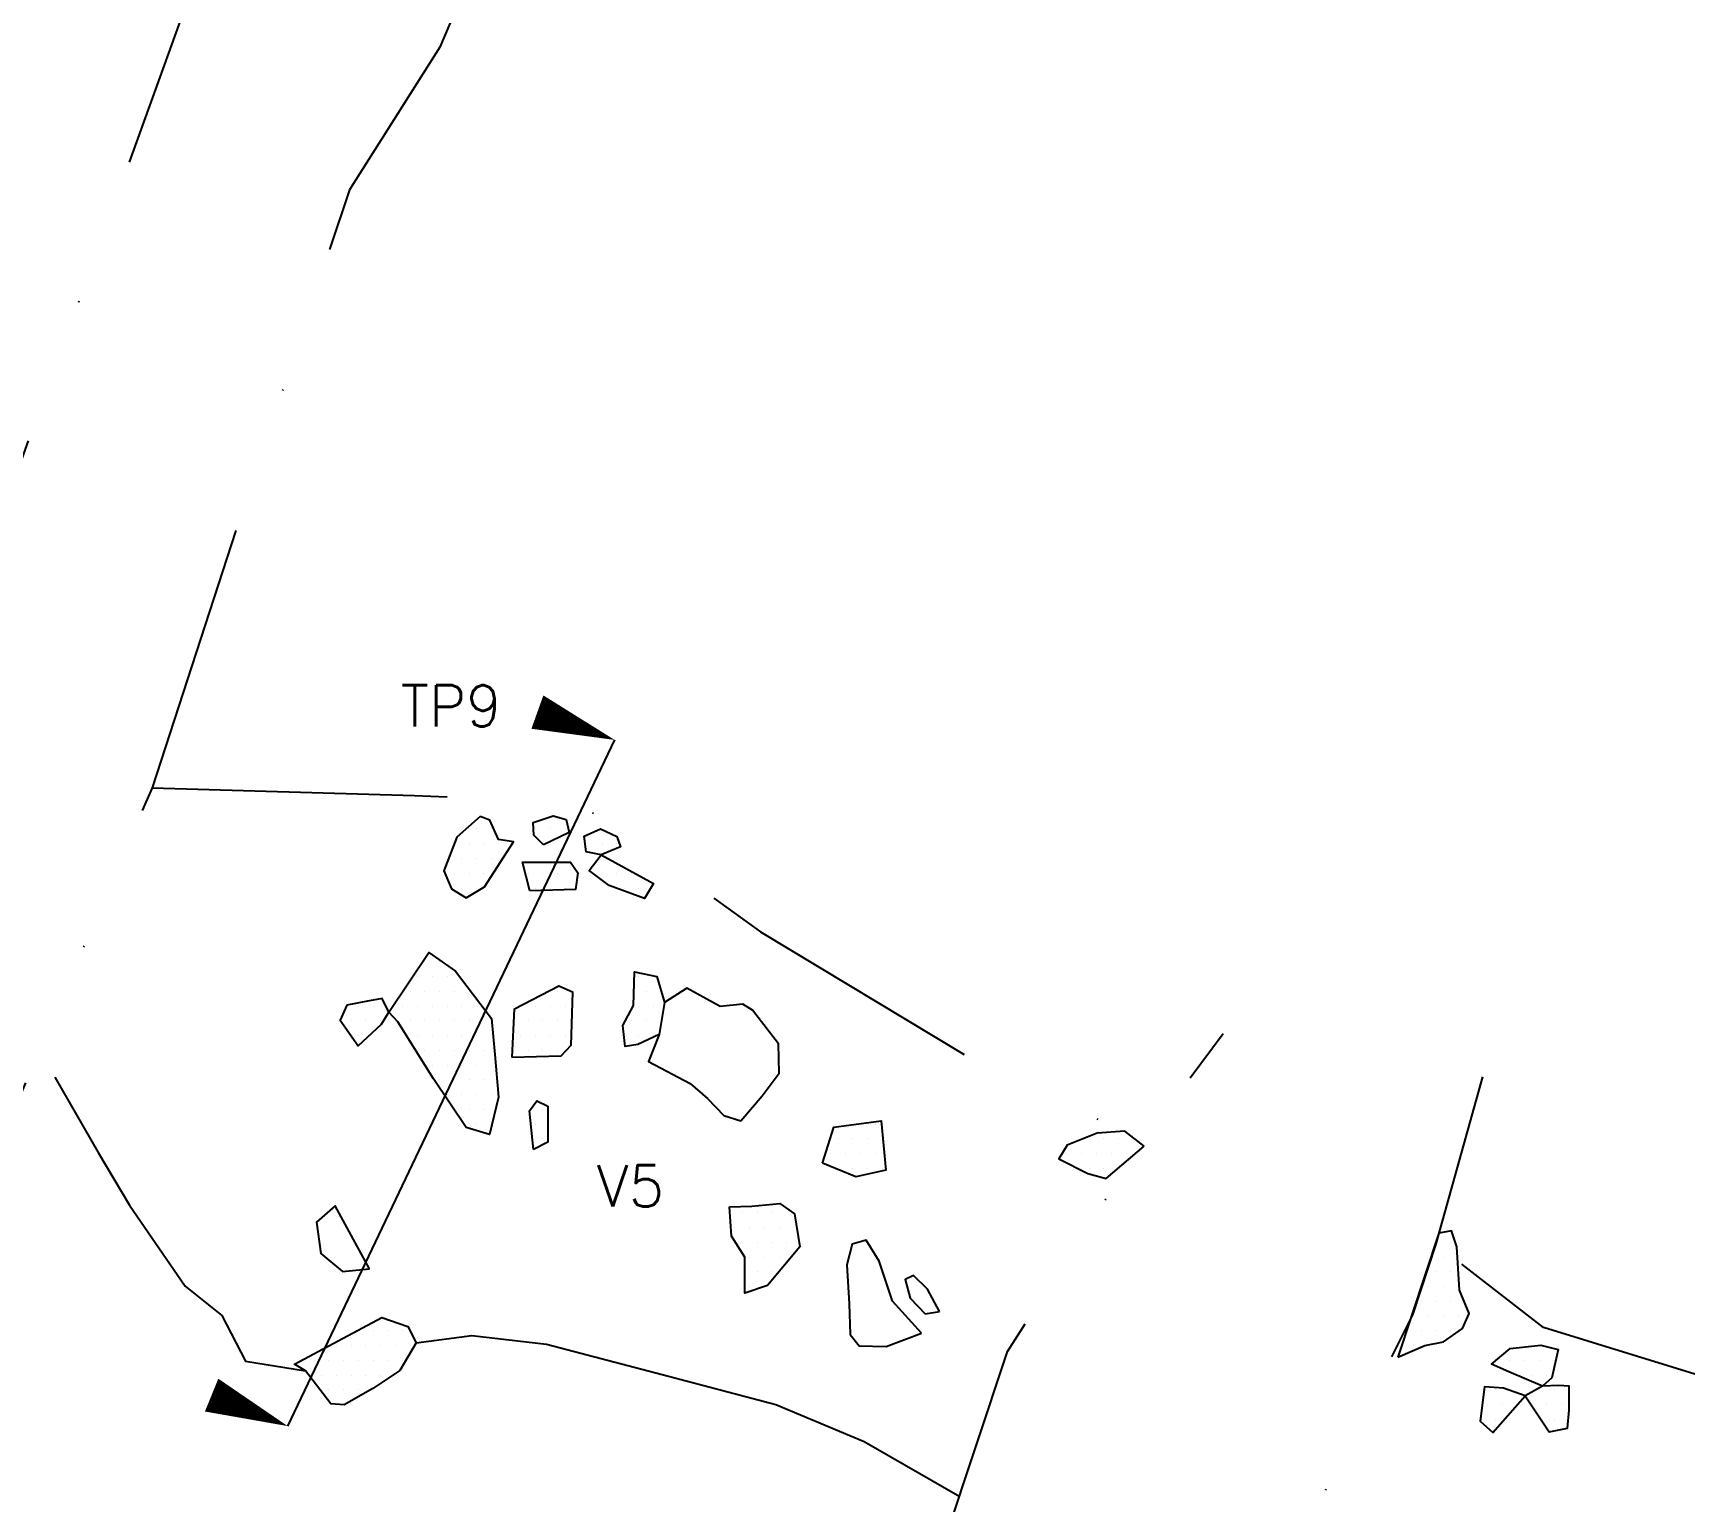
# Model space of a CAD drawing. Header units: metres. Extents: x -899 to -510, y -1454 to -1011.
# Drawn here: x -781.9 to -642, y -1285.7 to -1161.4 of the extents above; entities that cross this region are included whole.
import ezdxf

# ---------------------------------------------------------------- set-up
doc = ezdxf.new("R2010")
doc.units = ezdxf.units.M
doc.header["$LTSCALE"] = 25
doc.header["$MEASUREMENT"] = 0
doc.linetypes.add('STRICHPUNKTX2', pattern=[2, 1, -0.5, 0, -0.5])
doc.layers.get('0').update_dxf_attribs({"linetype": 'CONTINUOUS'})
for name, color, linetype in [('BEFUND', 1, 'CONTINUOUS'), ('BEFUNDSCHRAFF', 1, 'CONTINUOUS'), ('GRABUNGSGRENZE', 3, 'STRICHPUNKTX2'), ('STEINE', 4, 'CONTINUOUS'), ('STEINESCHRAFF', 4, 'CONTINUOUS'), ('TPROFIL', 3, 'CONTINUOUS')]:
    doc.layers.add(name, color=color, linetype=linetype)
doc.styles.get("Standard").update_dxf_attribs({"font": 'txt.shx'})

# ---------------------------------------------------------------- blocks, each defined once
blk = doc.blocks.new('*X3')
at = {"color": 0}
for p, q in [((-744.375, -1228.75), (-744.375, -1228.75)), ((-743.125, -1228.75), (-743.125, -1228.75)), ((-739.375, -1228.75), (-739.375, -1228.75)), ((-738.125, -1228.75), (-738.125, -1228.75)), ((-736.875, -1228.75), (-736.875, -1228.75)), ((-746.25, -1230), (-746.25, -1230)), ((-745, -1230), (-745, -1230)), ((-743.75, -1230), (-743.75, -1230)), ((-742.5, -1230), (-742.5, -1230)), ((-738.75, -1230), (-738.75, -1230)), ((-735, -1230), (-735, -1230)), ((-733.75, -1230), (-733.75, -1230)), ((-732.5, -1230), (-732.5, -1230)), ((-745.625, -1231.25), (-745.625, -1231.25)), ((-744.375, -1231.25), (-744.375, -1231.25)), ((-743.125, -1231.25), (-743.125, -1231.25)), ((-746.25, -1232.5), (-746.25, -1232.5)), ((-745.625, -1233.75), (-745.625, -1233.75)), ((-745, -1232.5), (-745, -1232.5)), ((-744.375, -1233.75), (-744.375, -1233.75)), ((-743.75, -1232.5), (-743.75, -1232.5)), ((-740, -1232.5), (-740, -1232.5)), ((-739.375, -1233.75), (-739.375, -1233.75)), ((-738.75, -1232.5), (-738.75, -1232.5)), ((-738.125, -1233.75), (-738.125, -1233.75)), ((-737.5, -1232.5), (-737.5, -1232.5)), ((-736.875, -1233.75), (-736.875, -1233.75)), ((-736.25, -1232.5), (-736.25, -1232.5)), ((-733.75, -1232.5), (-733.75, -1232.5)), ((-732.5, -1232.5), (-732.5, -1232.5)), ((-731.875, -1233.75), (-731.875, -1233.75)), ((-731.25, -1232.5), (-731.25, -1232.5)), ((-730.625, -1233.75), (-730.625, -1233.75)), ((-748.75, -1240), (-748.75, -1240)), ((-747.5, -1240), (-747.5, -1240)), ((-749.375, -1241.25), (-749.375, -1241.25)), ((-748.125, -1241.25), (-748.125, -1241.25)), ((-746.875, -1241.25), (-746.875, -1241.25)), ((-730.625, -1241.25), (-730.625, -1241.25)), ((-729.375, -1241.25), (-729.375, -1241.25)), ((-750, -1242.5), (-750, -1242.5)), ((-748.75, -1242.5), (-748.75, -1242.5)), ((-747.5, -1242.5), (-747.5, -1242.5)), ((-746.25, -1242.5), (-746.25, -1242.5)), ((-745, -1242.5), (-745, -1242.5)), ((-737.5, -1242.5), (-737.5, -1242.5)), ((-730, -1242.5), (-730, -1242.5)), ((-728.75, -1242.5), (-728.75, -1242.5)), ((-755, -1245), (-755, -1245)), ((-754.375, -1243.75), (-754.375, -1243.75)), ((-753.75, -1245), (-753.75, -1245)), ((-753.125, -1243.75), (-753.125, -1243.75)), ((-752.5, -1245), (-752.5, -1245)), ((-750.625, -1243.75), (-750.625, -1243.75)), ((-750, -1245), (-750, -1245)), ((-749.375, -1243.75), (-749.375, -1243.75)), ((-748.75, -1245), (-748.75, -1245)), ((-748.125, -1243.75), (-748.125, -1243.75)), ((-747.5, -1245), (-747.5, -1245)), ((-746.875, -1243.75), (-746.875, -1243.75)), ((-746.25, -1245), (-746.25, -1245)), ((-745.625, -1243.75), (-745.625, -1243.75)), ((-745, -1245), (-745, -1245)), ((-744.375, -1243.75), (-744.375, -1243.75)), ((-743.75, -1245), (-743.75, -1245)), ((-740.625, -1243.75), (-740.625, -1243.75)), ((-740, -1245), (-740, -1245)), ((-739.375, -1243.75), (-739.375, -1243.75)), ((-738.75, -1245), (-738.75, -1245)), ((-738.125, -1243.75), (-738.125, -1243.75)), ((-737.5, -1245), (-737.5, -1245)), ((-736.875, -1243.75), (-736.875, -1243.75)), ((-731.25, -1245), (-731.25, -1245)), ((-730.625, -1243.75), (-730.625, -1243.75)), ((-730, -1245), (-730, -1245)), ((-729.375, -1243.75), (-729.375, -1243.75)), ((-728.75, -1245), (-728.75, -1245)), ((-754.375, -1246.25), (-754.375, -1246.25)), ((-749.375, -1246.25), (-749.375, -1246.25)), ((-748.125, -1246.25), (-748.125, -1246.25)), ((-746.875, -1246.25), (-746.875, -1246.25)), ((-745.625, -1246.25), (-745.625, -1246.25)), ((-744.375, -1246.25), (-744.375, -1246.25)), ((-743.125, -1246.25), (-743.125, -1246.25)), ((-740.625, -1246.25), (-740.625, -1246.25)), ((-739.375, -1246.25), (-739.375, -1246.25)), ((-738.125, -1246.25), (-738.125, -1246.25)), ((-736.875, -1246.25), (-736.875, -1246.25)), ((-731.875, -1246.25), (-731.875, -1246.25)), ((-730.625, -1246.25), (-730.625, -1246.25)), ((-729.375, -1246.25), (-729.375, -1246.25)), ((-748.75, -1247.5), (-748.75, -1247.5)), ((-747.5, -1247.5), (-747.5, -1247.5)), ((-746.25, -1247.5), (-746.25, -1247.5)), ((-745, -1247.5), (-745, -1247.5)), ((-743.75, -1247.5), (-743.75, -1247.5)), ((-741.25, -1247.5), (-741.25, -1247.5)), ((-740, -1247.5), (-740, -1247.5)), ((-738.75, -1247.5), (-738.75, -1247.5)), ((-737.5, -1247.5), (-737.5, -1247.5)), ((-748.125, -1248.75), (-748.125, -1248.75)), ((-746.875, -1248.75), (-746.875, -1248.75)), ((-745.625, -1248.75), (-745.625, -1248.75)), ((-744.375, -1248.75), (-744.375, -1248.75)), ((-743.125, -1248.75), (-743.125, -1248.75)), ((-747.5, -1250), (-747.5, -1250)), ((-746.25, -1250), (-746.25, -1250)), ((-745, -1250), (-745, -1250)), ((-743.75, -1250), (-743.75, -1250)), ((-746.875, -1251.25), (-746.875, -1251.25)), ((-745.625, -1251.25), (-745.625, -1251.25)), ((-744.375, -1251.25), (-744.375, -1251.25)), ((-743.125, -1251.25), (-743.125, -1251.25)), ((-746.25, -1252.5), (-746.25, -1252.5)), ((-745, -1252.5), (-745, -1252.5)), ((-743.75, -1252.5), (-743.75, -1252.5)), ((-738.75, -1252.5), (-738.75, -1252.5)), ((-744.375, -1253.75), (-744.375, -1253.75)), ((-743.125, -1253.75), (-743.125, -1253.75)), ((-739.375, -1253.75), (-739.375, -1253.75)), ((-711.875, -1253.75), (-711.875, -1253.75)), ((-710.625, -1253.75), (-710.625, -1253.75)), ((-738.75, -1255), (-738.75, -1255)), ((-713.75, -1255), (-713.75, -1255)), ((-712.5, -1255), (-712.5, -1255)), ((-711.25, -1255), (-711.25, -1255)), ((-710, -1255), (-710, -1255)), ((-692.5, -1255), (-692.5, -1255)), ((-691.25, -1255), (-691.25, -1255)), ((-690, -1255), (-690, -1255)), ((-688.75, -1255), (-688.75, -1255)), ((-714.375, -1256.25), (-714.375, -1256.25)), ((-713.75, -1257.5), (-713.75, -1257.5)), ((-713.125, -1256.25), (-713.125, -1256.25)), ((-712.5, -1257.5), (-712.5, -1257.5)), ((-711.875, -1256.25), (-711.875, -1256.25)), ((-711.25, -1257.5), (-711.25, -1257.5)), ((-710.625, -1256.25), (-710.625, -1256.25)), ((-710, -1257.5), (-710, -1257.5)), ((-694.375, -1256.25), (-694.375, -1256.25)), ((-693.125, -1256.25), (-693.125, -1256.25)), ((-692.5, -1257.5), (-692.5, -1257.5)), ((-691.875, -1256.25), (-691.875, -1256.25)), ((-691.25, -1257.5), (-691.25, -1257.5)), ((-690.625, -1256.25), (-690.625, -1256.25)), ((-689.375, -1256.25), (-689.375, -1256.25)), ((-721.875, -1261.25), (-721.875, -1261.25)), ((-720.625, -1261.25), (-720.625, -1261.25)), ((-719.375, -1261.25), (-719.375, -1261.25)), ((-718.125, -1261.25), (-718.125, -1261.25)), ((-722.5, -1262.5), (-722.5, -1262.5)), ((-721.25, -1262.5), (-721.25, -1262.5)), ((-720, -1262.5), (-720, -1262.5)), ((-718.75, -1262.5), (-718.75, -1262.5)), ((-717.5, -1262.5), (-717.5, -1262.5)), ((-721.875, -1263.75), (-721.875, -1263.75)), ((-720.625, -1263.75), (-720.625, -1263.75)), ((-719.375, -1263.75), (-719.375, -1263.75)), ((-718.125, -1263.75), (-718.125, -1263.75)), ((-721.25, -1265), (-721.25, -1265)), ((-720, -1265), (-720, -1265)), ((-718.75, -1265), (-718.75, -1265)), ((-720.625, -1266.25), (-720.625, -1266.25)), ((-719.375, -1266.25), (-719.375, -1266.25)), ((-721.25, -1267.5), (-721.25, -1267.5)), ((-754.375, -1271.25), (-754.375, -1271.25)), ((-753.125, -1271.25), (-753.125, -1271.25)), ((-751.875, -1271.25), (-751.875, -1271.25)), ((-750.625, -1271.25), (-750.625, -1271.25)), ((-756.25, -1272.5), (-756.25, -1272.5)), ((-755, -1272.5), (-755, -1272.5)), ((-753.75, -1272.5), (-753.75, -1272.5)), ((-752.5, -1272.5), (-752.5, -1272.5)), ((-751.25, -1272.5), (-751.25, -1272.5)), ((-750, -1272.5), (-750, -1272.5)), ((-758.125, -1273.75), (-758.125, -1273.75)), ((-756.875, -1273.75), (-756.875, -1273.75)), ((-755.625, -1273.75), (-755.625, -1273.75)), ((-754.375, -1273.75), (-754.375, -1273.75)), ((-753.125, -1273.75), (-753.125, -1273.75)), ((-751.875, -1273.75), (-751.875, -1273.75)), ((-750.625, -1273.75), (-750.625, -1273.75)), ((-757.5, -1275), (-757.5, -1275)), ((-756.25, -1275), (-756.25, -1275)), ((-755, -1275), (-755, -1275)), ((-753.75, -1275), (-753.75, -1275)), ((-752.5, -1275), (-752.5, -1275)), ((-756.875, -1276.25), (-756.875, -1276.25)), ((-755.625, -1276.25), (-755.625, -1276.25)), ((-754.375, -1276.25), (-754.375, -1276.25))]:
    blk.add_line(p, q, dxfattribs=at)
blk = doc.blocks.new('*X4')
at = {"color": 0}
for p, q in [((-663.125, -1263.75), (-663.125, -1263.75)), ((-661.875, -1263.75), (-661.875, -1263.75)), ((-662.5, -1265), (-662.5, -1265)), ((-663.125, -1266.25), (-663.125, -1266.25)), ((-661.875, -1266.25), (-661.875, -1266.25)), ((-664.375, -1268.75), (-664.375, -1268.75)), ((-663.75, -1267.5), (-663.75, -1267.5)), ((-663.125, -1268.75), (-663.125, -1268.75)), ((-662.5, -1267.5), (-662.5, -1267.5)), ((-661.875, -1268.75), (-661.875, -1268.75)), ((-661.25, -1267.5), (-661.25, -1267.5)), ((-665, -1270), (-665, -1270)), ((-663.75, -1270), (-663.75, -1270)), ((-662.5, -1270), (-662.5, -1270)), ((-661.25, -1270), (-661.25, -1270)), ((-665.625, -1271.25), (-665.625, -1271.25)), ((-664.375, -1271.25), (-664.375, -1271.25)), ((-663.125, -1271.25), (-663.125, -1271.25)), ((-661.875, -1271.25), (-661.875, -1271.25)), ((-665, -1272.5), (-665, -1272.5)), ((-656.875, -1273.75), (-656.875, -1273.75)), ((-655.625, -1273.75), (-655.625, -1273.75)), ((-654.375, -1273.75), (-654.375, -1273.75)), ((-653.125, -1273.75), (-653.125, -1273.75)), ((-656.25, -1275), (-656.25, -1275)), ((-655, -1275), (-655, -1275)), ((-653.75, -1275), (-653.75, -1275)), ((-658.125, -1276.25), (-658.125, -1276.25)), ((-654.375, -1276.25), (-654.375, -1276.25)), ((-653.125, -1276.25), (-653.125, -1276.25)), ((-651.875, -1276.25), (-651.875, -1276.25)), ((-658.75, -1277.5), (-658.75, -1277.5)), ((-657.5, -1277.5), (-657.5, -1277.5)), ((-656.25, -1277.5), (-656.25, -1277.5)), ((-655, -1277.5), (-655, -1277.5)), ((-653.75, -1277.5), (-653.75, -1277.5)), ((-652.5, -1277.5), (-652.5, -1277.5)), ((-658.125, -1278.75), (-658.125, -1278.75)), ((-653.125, -1278.75), (-653.125, -1278.75))]:
    blk.add_line(p, q, dxfattribs=at)
blk = doc.blocks.new('PFEIL')
at = {"layer": 'TPROFIL'}
blk.add_lwpolyline([(0, 0, 0, 3, 0), (6.54, -2.37, 3, 3, 0)], format="xyseb", dxfattribs=at)

msp = doc.modelspace()

# ---------------------------------------------------------------- linework, layer by layer
at = {"layer": 'BEFUND'}
for points in [[(-780.1, -1249.78), (-776.42, -1256.14), (-773.76, -1260.61), (-769.06, -1267.47), (-765.95, -1269.96), (-763.95, -1273.82), (-763.95, -1273.82), (-758.86, -1274.62)], [(-749.5, -1272.26), (-744.77, -1271.63), (-738.45, -1272.38), (-728.67, -1274.95), (-719.04, -1277.47), (-711.55, -1280.61), (-703.45, -1285.27)]]:
    msp.add_lwpolyline(points, dxfattribs=at)
at = {"layer": 'GRABUNGSGRENZE', "flags": 128}
for points in [[(-865.47, -1328.39), (-850.12, -1337.01), (-834.86, -1312.38), (-815.65, -1281.43), (-809.38, -1262.94), (-807.13, -1249.45), (-792.54, -1220.95), (-784.14, -1200.93), (-769.18, -1159.61), (-752.88, -1123.17), (-738.48, -1101.14), (-718.02, -1060.06), (-800.81, -1011.15)], [(-701.41, -1067.71), (-701.41, -1067.71), (-726.34, -1112.82), (-747.49, -1162.55), (-755.14, -1174.64), (-763.88, -1200.77), (-771.86, -1225.28), (-795.39, -1280.11), (-798.16, -1291.11), (-800.09, -1294.17), (-800.73, -1302.57), (-804.08, -1307.67), (-810.26, -1318.07), (-815.13, -1325.52), (-824.51, -1338.47)], [(-771.86, -1225.28), (-749.62, -1225.93), (-736.99, -1226.41), (-733.78, -1227.68), (-720.32, -1237.47), (-701, -1249.12), (-687.9, -1255.1)], [(-729.09, -1391.32), (-721.03, -1338.76), (-715.98, -1321.44), (-708.6, -1300.66), (-699.41, -1272.99), (-687.9, -1255.1), (-681.15, -1246.07)], [(-659.2, -1249.73), (-663.14, -1263.89), (-665.11, -1269.9), (-677.57, -1294.93), (-685.29, -1318.01), (-686.04, -1324.02), (-687.96, -1332.62), (-692.27, -1338.74), (-700.96, -1344.97), (-707.04, -1354.15), (-711.07, -1372.34), (-714.16, -1397.9)], [(-595.34, -1301.02), (-609.77, -1293.96), (-629.87, -1280.37), (-639.36, -1275.48), (-654.03, -1270.96), (-663.14, -1263.89)]]:
    msp.add_lwpolyline(points, dxfattribs=at)
at = {"layer": 'STEINE'}
for points in [[(-744.06, -1227.7), (-746.04, -1229.44), (-747.16, -1232.29), (-746.49, -1233.82), (-745.27, -1234.58), (-743.69, -1233.66), (-741.26, -1229.83), (-742.53, -1229.63), (-743.25, -1228.01), (-744.06, -1227.7)], [(-738.71, -1230.08), (-739.53, -1229.27), (-739.58, -1228.2), (-737.9, -1227.64), (-736.78, -1227.94), (-736.53, -1229.06), (-738.71, -1230.08)], [(-733.82, -1230.93), (-735.1, -1230.68), (-735.1, -1230.68), (-735.25, -1229.36), (-733.88, -1228.74), (-732.5, -1229.4), (-732.2, -1230.27), (-733.82, -1230.93)], [(-733.82, -1230.93), (-729.39, -1233.37), (-730.15, -1234.64), (-733.16, -1233.53), (-734.84, -1232.26), (-733.82, -1230.93)], [(-739.87, -1234), (-740.49, -1231.56), (-736.42, -1231.55), (-735.8, -1232.47), (-736, -1233.89), (-739.87, -1234)], [(-751.81, -1244.27), (-748.41, -1239.22), (-746.17, -1240.79), (-743.1, -1244.8), (-742.84, -1247.86), (-742.53, -1251.47), (-743.28, -1254.63), (-745.27, -1254.02), (-748.03, -1249.91), (-751.04, -1245.08), (-751.81, -1244.27)], [(-741.36, -1248.11), (-741.17, -1243.98), (-737.41, -1242.04), (-736.24, -1242.55), (-736.38, -1247.08), (-737.24, -1247.99), (-741.36, -1248.11)], [(-728.9, -1246.14), (-730.73, -1247.01), (-731.8, -1247.17), (-732, -1245.39), (-731.09, -1243.7), (-731, -1240.85), (-729.11, -1241.25), (-728.45, -1243.44), (-728.9, -1246.14), (-729.81, -1248.43), (-726.29, -1250.31), (-724.81, -1251.58), (-723.43, -1253), (-722.01, -1253.45), (-720.18, -1251.36), (-718.76, -1249.42), (-718.82, -1246.93), (-721.01, -1244.08), (-721.83, -1243.58), (-723.76, -1243.79), (-726.57, -1242.22), (-728.45, -1243.44)], [(-751.81, -1244.27), (-752.37, -1243.1), (-753.75, -1243.35), (-755.37, -1243.66), (-755.93, -1244.94), (-754.4, -1247.12), (-752.42, -1245.28), (-751.81, -1244.27)], [(-739.56, -1255.89), (-739.88, -1252.63), (-739.27, -1251.77), (-738.35, -1252.22), (-738.34, -1255.28), (-739.56, -1255.89)], [(-715.08, -1257.05), (-714.12, -1253.99), (-710.1, -1253.47), (-709.73, -1257.65), (-712.27, -1258.21), (-715.08, -1257.05)], [(-687.85, -1255.61), (-689.48, -1254.34), (-691.82, -1254.5), (-694.36, -1255.52), (-695.07, -1256.69), (-692.62, -1257.91), (-691.05, -1258.36), (-687.85, -1255.61)], [(-753.43, -1266), (-756.35, -1260.67), (-757.92, -1262.05), (-757.56, -1264.69), (-755.72, -1266.21), (-753.43, -1266)], [(-722.96, -1260.74), (-721.07, -1260.68), (-718.68, -1260.47), (-717.46, -1261.33), (-716.99, -1264.13), (-719.73, -1267.4), (-721.66, -1268.06), (-721.67, -1265.01), (-722.8, -1263.23), (-722.96, -1260.74)], [(-666.37, -1273.47), (-664.08, -1272.5), (-662.5, -1272.19), (-660.88, -1271.06), (-660.32, -1269.79), (-661.14, -1267.81), (-661.35, -1264.14), (-661.82, -1262.77), (-662.88, -1262.97), (-666.37, -1273.47)], [(-706.69, -1271.43), (-709.14, -1268.74), (-710.27, -1265.34), (-711.39, -1263.56), (-712.56, -1263.92), (-713.02, -1265.65), (-712.81, -1268.96), (-712.75, -1271.55), (-711.98, -1272.52), (-709.69, -1272.56), (-706.69, -1271.43)], [(-705.17, -1269.6), (-706.19, -1267.72), (-707.36, -1266.55), (-708.08, -1266.91), (-707.67, -1268.48), (-706.39, -1269.8), (-705.17, -1269.6)], [(-755.59, -1277.51), (-756.71, -1277.42), (-758.86, -1274.62), (-759.78, -1274.06), (-752.41, -1270.13), (-750.21, -1270.88), (-749.5, -1272.26), (-750.87, -1274.6), (-753.15, -1276.13), (-755.59, -1277.51)], [(-656.95, -1274.72), (-658.43, -1274.06), (-656.85, -1272.73), (-654.26, -1272.47), (-652.78, -1272.82), (-653.33, -1275.22), (-654.1, -1275.93), (-656.95, -1274.72)], [(-655.57, -1276.75), (-657.4, -1276.09), (-659.03, -1276), (-659.38, -1278.9), (-658.31, -1279.86), (-655.57, -1276.75)], [(-655.57, -1276.75), (-653.53, -1279.8), (-652, -1279.49), (-651.85, -1277.96), (-651.86, -1275.93), (-652.72, -1275.88), (-654.1, -1275.93), (-655.57, -1276.75)]]:
    msp.add_lwpolyline(points, dxfattribs=at)
at = {"layer": 'TPROFIL'}
msp.add_lwpolyline([(-760.37, -1279.31), (-732.68, -1221.21)], dxfattribs=at)

# ---------------------------------------------------------------- block references
at = {"layer": 'STEINESCHRAFF'}
for name in ['*X3', '*X4']:
    msp.add_blockref(name, (0, 0), dxfattribs=at)
at = {"layer": 'TPROFIL'}
for p, rotation in [((-732.68, -1221.21), 180.1285950240537), ((-760.37, -1279.31), 177.7672446031449)]:
    msp.add_blockref('PFEIL', p, dxfattribs=dict(at, rotation=rotation))

# ---------------------------------------------------------------- texts
at = {"layer": 'BEFUNDSCHRAFF'}
msp.add_text('V5', height=3.5, dxfattribs=at).set_placement((-734.19, -1260.73))
at = {"layer": 'TPROFIL'}
msp.add_text('TP9', height=3.5, dxfattribs=at).set_placement((-750.81, -1220.07))

doc.saveas('drawing.dxf')
